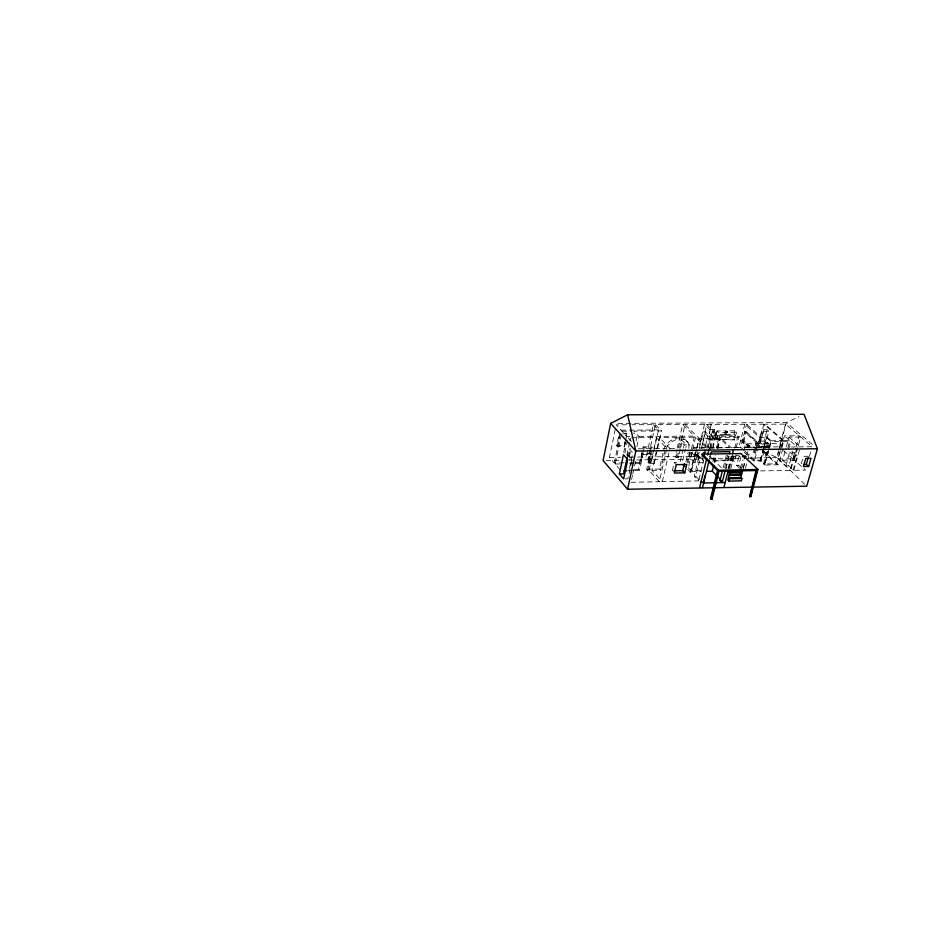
<?xml version="1.0" encoding="UTF-8"?>
<svg xmlns="http://www.w3.org/2000/svg" width="941" height="941" viewBox="0 0 941 941"><rect width="100%" height="100%" fill="white"/><g stroke="black" fill="none" stroke-linecap="round" stroke-linejoin="round"><path stroke-width="0.71" stroke-dasharray="4.71 3.53" d="M709.467 433.295L711.149 424.415L709.467 433.295L712.878 436.542L715.76 434.942L717.007 431.59L714.678 429.402L709.937 429.425M624.142 462.843L614.273 462.996L609.45 457.432L615.59 427.649M625.212 442.188L624.33 446.375L616.684 445.834L619.307 433.26M617.225 446.446L619.848 433.86M614.273 462.996L619.919 435.895M620.072 469.712L615.179 464.042L621.436 434.06M624.33 446.375L624.671 441.576M625.847 436.001L626.435 433.213L622.154 433.236M625.506 440.788L626.988 433.813L626.435 433.213M623.718 452.468L626.447 439.529M624.895 452.974L627.529 440.564M626.824 455.338L629.541 442.529M629.847 441.094L630.458 438.247M627.353 456.738L629.035 448.822L632.799 452.986L629.388 468.877L629.964 469.535M628.506 456.738L630.329 448.198M629.341 456.703L631.035 448.798M636.128 440.87L637.057 436.577L633.669 432.942M636.904 446.575L639.068 436.553L633.975 431.119L661.558 430.919L657.441 449.292M631.576 479.522L632.481 475.334M632.787 473.935L636.104 458.585M644.032 447.892L640.586 463.642L639.645 462.596L643.079 446.869L651.407 446.775L652.372 447.787L644.032 447.892L643.079 446.869M641.915 453.374L642.997 454.538L639.48 470.571L638.421 469.383L641.915 453.374L650.278 453.256L651.36 454.421L647.808 470.418L649.078 470.394L659.323 481.71L666.887 448.469L656.383 437.553L628.106 437.812L631.787 441.811M653.372 424.662L658.524 429.931L651.278 462.419L646.255 456.95L653.372 424.662L631.917 424.744M657.124 450.704L654.277 463.419L648.278 456.926L655.418 424.65L704.468 424.45L718.736 438.035L716.313 447.881M654.277 463.419L648.878 463.501L647.926 462.466L651.407 446.775M647.808 470.418L646.738 469.241L650.278 453.256M648.878 463.501L651.737 450.645M649.078 470.394L653.524 450.41M653.842 448.975L656.383 437.553M696.716 448.986L691.306 471.629L691.811 472.159L690.282 472.182L694.576 454.174L698.634 458.255L694.282 476.334L698.645 480.875L662.335 481.639L652.042 470.347L656.512 450.374M656.83 448.939L659.394 437.53L695.611 437.2L706.632 447.998L693.423 448.151M664.899 450.915L660.523 470.194L659.429 469.018L663.17 452.503M662.335 481.639L669.921 448.434L659.394 437.53M680.355 449.022L678.402 457.408L676.085 457.444L675.25 456.573L676.873 449.61M677.191 448.222L682.672 424.532L694.458 436.071L688.106 462.89M672.286 470.853L674.227 462.49L676.826 462.454M676.085 457.444L677.061 453.244M678.355 447.657L679.978 440.659L682.307 440.647L686.46 444.822L685.801 447.622M678.402 457.408L677.567 456.55L679.19 449.586M679.508 448.187L685.013 424.532L699.045 438.224L718.736 438.035M680.672 447.622L682.307 440.647M683.142 449.057L680.19 461.702L682.507 461.655L685.471 449.033M683.472 447.657L684.131 444.846L679.978 440.659M685.918 461.737L688.177 452.174M687.048 462.901L689.635 451.962M703.162 462.69L695.081 462.819L688.777 456.409L690.035 451.115M695.611 437.2L687.895 469.7L690.282 472.182M691.247 456.373L692.505 451.08L697.599 456.197L703.198 456.114L702.398 459.549M701.021 470.547L691.27 470.735L696.34 449.527M696.681 448.116L699.045 438.224M697.058 447.563L699.081 439.071L720.3 438.871L729.64 447.716L708.197 447.975L699.081 439.071M695.081 462.819L696.364 457.491L690.929 452.021M688.777 456.409L696.834 456.291L698.563 449.057M706.891 448.375L709.879 436.083L705.456 431.837L703.28 431.848L699.351 448.187L698.881 447.716L704.468 424.45M697.599 456.197L698.387 452.892L703.997 452.809L707.667 436.095L703.28 431.848M705.456 431.837L701.515 448.163L706.644 424.438L744.79 424.273L759.505 437.447L766.292 437.389L771.044 441.6L790.816 441.388L797.192 446.904M699.316 479.934L695.822 476.311L700.186 458.232L696.117 454.15L694.576 454.174M698.975 479.51L703.633 460.325M705.303 453.468L706.303 449.363M708.091 447.892L711.067 435.648L712.996 434.577L715.595 435.612M710.678 449.857L708.385 447.622L712.408 431.096L714.266 431.084M709.69 448.151L712.996 434.577M710.043 448.116L714.678 429.402M711.008 448.481L714.725 433.295L712.408 431.096M709.443 459.173L710.479 454.974M712.619 447.728L715.76 434.942M712.878 448.457L717.089 430.966L725.546 430.907L727.534 431.837L726.687 435.271L734.968 435.213L733.921 439.365L734.556 439.953L736.474 432.366L735.838 431.778M734.556 439.953L716.207 439.518L717.23 435.342L725.687 435.283L726.546 431.837M716.819 440.106L718.689 432.484L717.089 430.966M712.843 461.937L714.572 454.903M736.038 454.738L734.368 461.278L733.051 460.02L713.843 460.325L715.219 454.774M716.924 447.834L719.665 436.73L706.644 424.438M721.335 467.701L714.478 460.949L715.854 455.385M717.56 448.445L720.312 437.342L737.579 437.189L749.107 447.704M714.384 462.796L716.125 455.762M717.865 448.728L720.3 438.871M725.687 435.283L724.699 434.342L725.546 430.907M726.687 435.271L725.676 434.33L726.534 430.907L734.803 430.837L736.474 432.366L718.689 432.484M723.147 467.806L726.323 455.185M724.641 467.606L727.852 454.821M734.968 435.213L733.945 434.272L734.803 430.837M725.652 468.653L729.157 454.715M725.958 468.759L729.498 454.715M728.028 468.724L731.569 454.726M728.722 468.594L732.251 454.668M729.475 468.395L732.674 455.773L738.885 455.691L740.002 456.738L733.78 456.832L732.674 455.773M734.368 461.278L731.628 460.678L733.027 455.15M734.78 448.234L737.579 437.189M732.298 461.313L733.956 454.774M730.745 468.759L734.109 455.879M736.215 447.598L739.014 436.565L719.665 436.73M744.79 424.273L738.908 447.293L710.232 447.598M743.896 450.28L740.673 447.281L746.554 424.273L763.927 424.191L782.794 440.647L776.466 463.972L763.504 463.831L767.103 450.327L764.104 447.622L765.033 447.61M739.626 468.371L736.65 465.513L739.344 454.985M742.872 441.952L745.472 431.825L756.987 442.235L754.306 452.492M750.001 447.693L743.755 441.952L746.354 431.813L744.59 431.825L756.093 442.246L757.893 442.223L755.2 452.48L753.412 452.503L756.093 442.246M741.72 468.336L738.732 465.466L741.096 456.267M743.978 450.48L745.684 443.858L780.736 443.482L776.866 457.397L804.673 484.215M740.367 468.5L742.52 460.137M741.826 468.171L743.99 459.784M743.249 468.03L745.096 460.914M743.331 468.453L745.143 461.466M746.954 454.479L747.672 451.68M745.437 468.406L747.613 460.031M747.977 458.632L749.789 451.656M763.963 451.645L761.457 461.078L753.376 460.808L759.505 437.447M760.669 442.705L758.94 441.141L761.939 429.731L767.091 429.696L768.856 431.237L765.833 442.658L767.656 442.646L769.138 443.964L768.574 446.081L761.046 446.175L761.598 444.046L760.116 442.717L763.68 431.272L761.939 429.731M763.927 424.191L757.917 447.093L740.673 447.281M761.457 461.078L760.504 460.196L754.635 460.29L757.529 449.304M757.881 447.94L760.763 436.953L746.554 424.273M785.5 424.109L779.336 446.869L758.975 447.081L764.986 424.191L785.5 424.109L812.201 446.728L791.405 446.975M765.833 442.658L764.08 441.094L767.091 429.696M760.116 460.702L766.292 437.389M760.504 460.196L763.41 449.233M763.774 447.857L766.68 436.895L760.763 436.953M760.54 461.09L763.751 448.963M766.503 446.999L767.656 442.646M769.703 449.01L767.468 446.999L768.056 444.752L767.103 444.764L768.574 446.081M764.421 463.819L768.032 450.304M764.81 464.172L768.844 449.033M769.22 447.657L771.055 440.764L766.68 436.895M782.806 448.869L778.466 464.795L764.786 465.03L769.209 448.492M769.573 447.116L771.044 441.6M779.042 449.739L786.405 422.544L798.991 416.651M785.853 465.995L789.711 451.974L792.816 451.927L788.946 465.936L785.853 465.995L778.148 459.043L781.101 448.139M781.477 446.775L784.429 435.883L799.25 435.754L796.239 446.599M781.877 448.045L783.888 440.635L764.986 424.191M782.641 460.278L794.31 460.102L805.59 470.065L793.792 470.288L782.641 460.278L785.994 448.01M786.37 446.657L788.981 437.106L800.732 437L798.086 446.516M787.84 447.975L789.875 440.576L784.429 435.883M788.781 448.786L790.816 441.388M778.148 459.043L792.863 458.808L795.863 447.963M796.815 448.281L790.687 470.347L790.158 469.865L794.063 455.797L789.711 451.974M794.31 460.102L797.709 447.869M792.816 451.927L797.18 455.75L793.263 469.818L790.158 469.865M793.792 470.288L799.932 448.245M809.483 456.338L811.812 448.092M747.766 458.243L776.866 457.397L778.36 452.245M715.336 436.636L716.595 433.283L714.725 433.295M630.976 482.31L659.323 481.71M694.282 476.334L695.822 476.311M625.083 478.863L627.941 478.804L632.117 459.502L629.211 459.549M628.176 470.771L632.411 470.7M633.822 470.676L639.48 470.571M652.042 470.347L660.523 470.194M691.306 471.629L701.104 471.441M760.516 470.912L790.687 470.347M615.179 464.042L619.39 463.984M629.705 463.819L633.787 463.748M635.14 463.725L640.586 463.642M736.65 465.513L738.732 465.466M634.54 469.453L638.421 469.383M646.738 469.241L659.429 469.018M794.063 455.797L797.18 455.75M696.364 457.491L703.103 457.397M808.613 456.256L803.414 456.338L801.12 464.501L803.485 466.583M698.634 458.255L700.186 458.232M606.028 460.467L619.178 460.267M629.411 460.114L635.257 460.02M636.716 459.996L703.939 458.985M709.785 458.89L740.473 458.432M714.478 460.949L731.628 460.678M629.776 462.76L634.011 462.69M635.422 462.666L639.645 462.596M647.926 462.466L651.278 462.419M703.703 452.503L705.891 452.48M642.997 454.538L651.36 454.421M609.45 457.432L620.778 457.279M629.27 457.173L646.255 456.95M648.278 456.926L675.25 456.573M677.567 456.55L696.834 456.291M684.131 444.846L686.46 444.822M761.598 444.046L769.138 443.964M693.282 447.787L698.881 447.716M758.975 447.081L767.456 446.987M638.221 448.81L666.887 448.469M669.921 448.434L675.803 448.363M748.765 447.481L731.275 447.693L720.312 437.342M768.244 447.257L750.871 447.457L739.014 436.565M771.055 440.764L782.794 440.647M783.888 440.635L789.875 440.576M758.94 441.141L764.08 441.094M743.755 441.952L741.99 441.964L748.224 447.716M616.684 445.834L623.789 445.763M701.045 447.693L708.385 447.622M724.699 434.342L716.242 434.413L717.842 435.93L717.23 435.342M725.676 434.33L733.945 434.272M629.905 436.636L627.059 436.659L616.179 424.814L630.482 424.756M639.068 436.553L694.458 436.071M707.667 436.095L709.879 436.083M716.207 439.518L733.921 439.365M621.107 430.19L658.524 429.931M622.036 431.201L631.964 431.131M763.68 431.272L768.856 431.237M622.707 433.836L626.988 433.813M617.99 423.391L786.405 422.544L814.106 445.916M745.684 443.858L756.082 448.375M763.869 451.751L776.866 457.397M788.981 437.106L800.321 446.869M783.5 450.539L792.863 458.808M768.056 444.752L770.303 446.763L761.798 446.857L761.046 446.175M746.354 431.813L757.893 442.223M762.292 450.092L778.466 464.795M763.069 451.786L776.466 463.972M763.504 463.831L764.786 465.03M726.534 430.907L727.534 431.837M744.966 451.28L754.635 460.29M744.084 452.127L753.376 460.808M711.067 435.648L712.713 437.212M709.291 455.832L713.843 460.325M686.812 441.2L687.953 442.341M655.418 424.65L661.558 430.919M688.353 467.712L691.27 470.735M674.227 462.49L676.273 464.642M627.753 454.668L631.223 458.538M663.793 449.751A14.162 11.092 -42.1 0 1 678.496 437.918A14.162 11.092 -42.1 0 1 688.941 448.41M666.216 447.822A14.186 11.104 -42 0 1 680.155 439.035A14.186 11.104 -42 0 1 690.071 447.54M703.656 460.808L697.281 454.421L703.621 460.808"/><path stroke-width="1.41" d="M725.193 482.521L703.609 482.992L704.797 475.781M610.662 423.426L603.099 460.502L627.576 489.238L806.731 486.191L817.423 448.728L804.037 414.299L627.635 414.769L610.662 423.426L635.834 451.021L817.423 448.728M619.401 473.935L623.46 454.726L627.776 459.573L623.648 478.887L619.401 473.935L623.66 473.864L627.165 457.408M627.576 489.238L635.834 451.021L627.635 414.769M730.075 471.417L727.863 480.11L728.875 481.122L741.355 480.851L741.896 478.51L740.861 477.499L742.884 469.453M684.766 472.829L674.332 473.029L676.273 464.642L686.742 464.478L684.766 472.829L682.696 470.665L684.33 463.713M702.245 454.103L701.998 455.091L717.524 470.547L710.561 498.471L711.243 499.177L712.019 499.165L718.995 471.218L756.623 470.524L749.706 496.648L750.765 496.613L757.94 469.5L740.99 453.574L702.245 454.103L718.465 470.229L757.94 469.5M704.233 455.056L704.468 454.068M699.645 487.579L706.573 459.173M707.585 455.009L708.785 450.092M702.504 487.52L709.102 460.572M710.714 453.985L711.22 451.927L729.934 451.68L729.416 453.727M720.406 479.381L712.302 471.241L713.69 465.607M711.243 499.177L718.465 470.229M724.946 471.441L722.135 482.592L719.983 480.428L722.453 470.606M724.052 487.015L728.016 471.382M732.498 453.691L733.486 449.786M728.875 481.122L729.475 478.769L728.463 477.757L740.861 477.499M741.402 475.146L740.308 474.076L741.473 469.571M744.355 458.396L745.072 455.597M753.576 483.803L750.765 496.613M754.294 481.051L756.482 472.805M808.672 466.489L803.485 466.583L805.79 458.396L811.001 458.314L808.672 466.489L806.308 464.407L808.225 457.62M710.561 498.471L712.019 499.165M719.983 480.428L721.418 480.392M729.334 474.288L740.308 474.076M729.063 475.393L741.402 475.146M729.475 478.769L741.896 478.51M623.93 470.853L626.753 470.794M673.591 470.829L682.696 470.665M706.703 471.335L712.302 471.241M730.051 471.476L739.65 471.3L740.743 472.358L728.405 472.594M803.708 464.454L806.308 464.407M742.473 456.703L746.201 456.644M701.151 481.369L703.609 482.992M756.623 470.524L756.152 470.077L749.706 496.648M683.001 464.631L684.883 466.583"/></g></svg>
